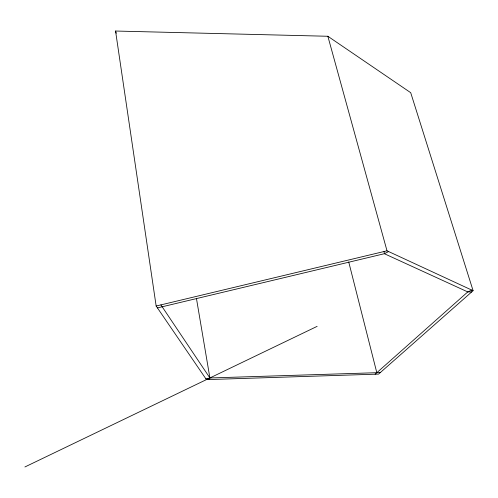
<?xml version="1.0" encoding="UTF-8"?>
<svg xmlns="http://www.w3.org/2000/svg" width="498" height="498" viewBox="0 0 498 498"><rect width="100%" height="100%" fill="white"/><g stroke="black" fill="none" stroke-linecap="round" stroke-linejoin="round"><path stroke-width="0.75" d="M208.681 379.551L209.907 377.97L196.424 298.314M375.112 374.21L467.771 291.921L471.805 290.091M473.1 290.695L378.586 374.098L206.433 379.625L156.154 306.027L115.555 31.032L327.858 36.267L410.707 92.69L473.1 290.695L387.008 250.811L156.154 306.027M388.627 251.558L384.369 253.712L157.443 307.907M24.9 466.968L317.133 326.358M205.917 378.866L209.907 377.97L380.304 372.585M471.731 291.903L467.771 291.921L384.369 253.712L384.058 251.515M160.91 304.888L209.907 377.97M115.555 31.032L116.258 33.254M327.858 36.267L387.008 250.811M348.718 261.923L376.818 372.691"/></g></svg>
